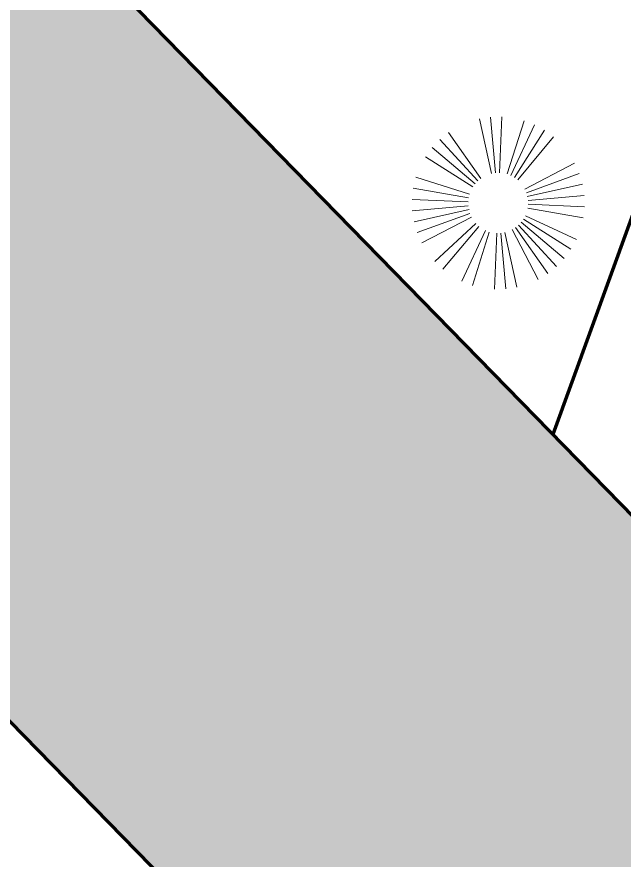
# Model space of a CAD drawing. Header units: millimetres. Extents: x 111 to 1506, y 14 to 566.
# Drawn here: x 239.102 to 241.164, y 172.683 to 175.545 of the extents above; entities that cross this region are included whole.
import ezdxf

# ---------------------------------------------------------------- set-up
doc = ezdxf.new("R2010")
doc.units = ezdxf.units.MM
doc.linetypes.add('ACAD_ISO04W100', pattern=[30, 24, -3, 0, -3])
doc.layers.add('G', color=254, linetype='Continuous', lineweight=5)
doc.layers.add('PALMERAS114', color=114, linetype='Continuous', lineweight=5)
doc.styles.add('ATTR', font='romans.shx', dxfattribs={"width": 0.8, "height": 2.52})

# ---------------------------------------------------------------- blocks, each defined once
blk = doc.blocks.new('EVG7')
for p, q in [((-9.21, 18.3), (-24.14, 54.35)), ((-6.59, 19.1), (-16.71, 56.87)), ((-3.91, 19.67), (-9.01, 58.4)), ((1.55, 19.67), (6.65, 58.4)), ((4.23, 19.1), (14.35, 56.87)), ((6.85, 18.3), (21.78, 54.35)), ((-11.62, 16.99), (-31.18, 50.87)), ((9.26, 16.99), (28.82, 50.87)), ((-16, 13.74), (-43.6, 41.34)), ((-13.82, 15.38), (-37.7, 46.51)), ((-17.84, 11.7), (-48.78, 35.44)), ((15.48, 11.7), (46.42, 35.44)), ((17.04, 9.43), (50.78, 28.91)), ((-20.59, 6.96), (-56.61, 21.87)), ((18.24, 6.96), (54.25, 21.87)), ((-21.61, 4.39), (-59.13, 14.44)), ((19.8, 1.68), (58.31, 6.74)), ((-22.19, -1.09), (-61.18, -1.09)), ((-22.16, -3.85), (-60.66, -8.92)), ((19.8, -3.85), (58.31, -8.92)), ((19.83, -1.09), (58.82, -1.09)), ((-20.59, -9.13), (-56.61, -24.05)), ((-19.4, -11.61), (-53.14, -31.09)), ((19.25, -6.56), (56.78, -16.62)), ((-17.84, -13.87), (-48.78, -37.61)), ((-13.82, -17.56), (-37.7, -48.69)), ((11.46, -17.56), (35.35, -48.69)), ((13.64, -15.91), (41.25, -43.51)), ((15.48, -13.87), (46.42, -37.61)), ((-11.62, -19.17), (-31.18, -53.05)), ((-9.21, -20.47), (-24.14, -56.52)), ((-6.59, -21.27), (-16.71, -59.04)), ((-3.91, -21.84), (-9.01, -60.57)), ((-1.18, -22.12), (-1.18, -61.09)), ((4.23, -21.27), (14.35, -59.04)), ((6.85, -20.47), (21.78, -56.52)), ((9.26, -19.17), (28.82, -53.05))]:
    blk.add_line(p, q)
at = {"style": 'ATTR', "width": 0.8, "flags": 9}
blk.add_attdef('ESTCODE', (0, 0), '', height=0.7, dxfattribs=at)

msp = doc.modelspace()

# ---------------------------------------------------------------- hatches: boundary and pattern name
at = {"layer": 'G', "lineweight": 100, "ltscale": 1000}
h = msp.add_hatch(dxfattribs=at)
h.set_pattern_fill('AR-HBONE', color=256, scale=0.046, angle=-22.08523, style=0)
h.set_pattern_definition([(22.914772, (777.23143, 1670.63463), (0.097837146, 0.241122153), [0.552, -0.184]), (112.914772, (777.40091, 1670.70627), (0.097837146, 0.241122153), [0.552, -0.184])])
edge = h.paths.add_edge_path()
edge.add_line((221.74739, 201.07699), (222.24177, 203.56684))
edge.add_line((222.24177, 203.56684), (283.25265, 176.18215))
edge.add_line((283.25265, 176.18215), (282.61554, 174.27589))
edge.add_line((282.61554, 174.27589), (222.04443, 201.46319))
h = msp.add_hatch(dxfattribs=at)
h.set_pattern_fill('AR-HBONE', color=256, scale=0.046, angle=-22.08523, style=0)
h.set_pattern_definition([(22.914772, (797.12783, 1599.99595), (0.097837146, 0.241122153), [0.552, -0.184]), (112.914772, (797.29731, 1600.0676), (0.097837146, 0.241122153), [0.552, -0.184])])
h.paths.add_polyline_path([(326.50652, 83.72907), (327.08509, 85.9982), (222.22982, 193.24791), (221.75785, 190.86976)])

# ---------------------------------------------------------------- linework, layer by layer
at = {"lineweight": 100, "ltscale": 1000}
msp.add_line((243.1768, 180.35024), (240.9228, 174.12807), dxfattribs=at)
at = {"linetype": 'ACAD_ISO04W100', "ltscale": 1000}
for p, q in [((235.08868, 180.09542), (243.55749, 171.43321)), ((234.19023, 178.15348), (242.86317, 169.28249))]:
    msp.add_line(p, q, dxfattribs=at)
at = {"lineweight": 100, "ltscale": 1000}
for points in [[(243.55749, 171.43321), (235.08868, 180.09542), (241.03168, 192.94077), (249.30241, 189.22846), (243.55749, 171.43321)], [(243.55749, 171.43321), (235.08868, 180.09542)], [(234.19023, 178.15348), (242.86317, 169.28249), (237.31807, 152.1062), (223.75942, 155.60806), (234.19023, 178.15348)], [(234.19023, 178.15348), (242.86317, 169.28249)]]:
    msp.add_lwpolyline(points, dxfattribs=at)

# ---------------------------------------------------------------- block references
at = {"layer": 'PALMERAS114', "extrusion": (0, 0, -1), "xscale": -0.004880888891868356, "yscale": 0.004880888891718753, "zscale": -0.004880888891868356, "rotation": 294.9205878507973}
msp.add_blockref('EVG7', (-240.73435, 174.92065), dxfattribs=at)

doc.saveas('drawing.dxf')
